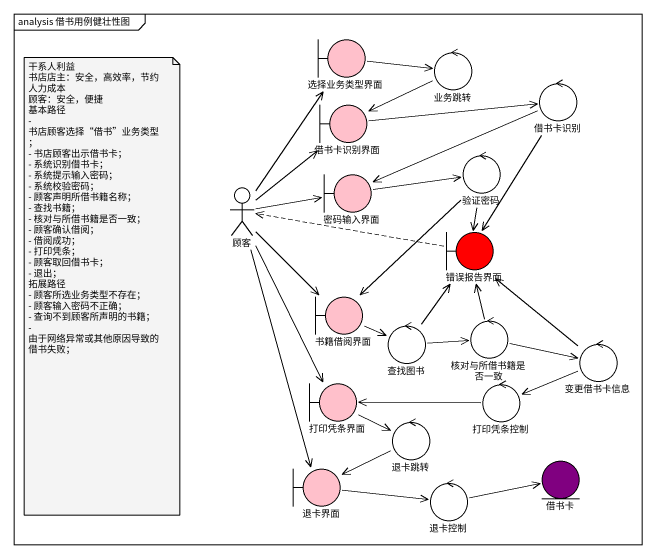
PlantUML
@startuml
mainframe analysis 借书用例健壮性图
boundary 选择业务类型界面 #FFC0CB
control 业务跳转
boundary 借书卡识别界面 #FFC0CB
control 借书卡识别
boundary 密码输入界面 #FFC0CB
control 验证密码
actor 顾客
boundary 错误报告界面 #FF0000
boundary 书籍借阅界面 #FFC0CB
control 查找图书
control 核对与所借书籍是否一致
control 变更借书卡信息
boundary 打印凭条界面 #FFC0CB
control 打印凭条控制
control 退卡跳转
boundary 退卡界面 #FFC0CB
control 退卡控制
entity 借书卡 #800080
选择业务类型界面 -right-> 业务跳转
业务跳转 -left-> 借书卡识别界面
借书卡识别界面 -right-> 借书卡识别
借书卡识别 -left-> 密码输入界面
借书卡识别 --> 错误报告界面
密码输入界面 -right-> 验证密码
验证密码 --> 错误报告界面
验证密码 --> 书籍借阅界面
顾客 -up-> 选择业务类型界面
顾客 -up-> 借书卡识别界面
顾客 -right-> 密码输入界面
顾客 --> 书籍借阅界面
顾客 --> 打印凭条界面
顾客 --> 退卡界面
错误报告界面 .left.> 顾客
书籍借阅界面 -right-> 查找图书
查找图书 -up-> 错误报告界面
查找图书 -right-> 核对与所借书籍是否一致
核对与所借书籍是否一致 -up-> 错误报告界面
核对与所借书籍是否一致 -right-> 变更借书卡信息
变更借书卡信息 -up-> 错误报告界面
变更借书卡信息 -left-> 打印凭条控制
打印凭条界面 -right-> 退卡跳转
打印凭条控制 -left-> 打印凭条界面
退卡跳转 -left-> 退卡界面
退卡界面 -right-> 退卡控制
退卡控制 -right-> 借书卡
note as N1
  干系人利益
  书店店主：安全，高效率，节约人力成本
  顾客：安全，便捷
  基本路径
  - 书店顾客选择“借书”业务类型；
  - 书店顾客出示借书卡；
  - 系统识别借书卡；
  - 系统提示输入密码；
  - 系统校验密码；
  - 顾客声明所借书籍名称；
  - 查找书籍；
  - 核对与所借书籍是否一致；
  - 顾客确认借阅；
  - 借阅成功；
  - 打印凭条；
  - 顾客取回借书卡；
  - 退出；
  拓展路径
  - 顾客所选业务类型不存在；
  - 顾客输入密码不正确；
  - 查询不到顾客所声明的书籍；
  - 由于网络异常或其他原因导致的借书失败；
end note
@enduml
